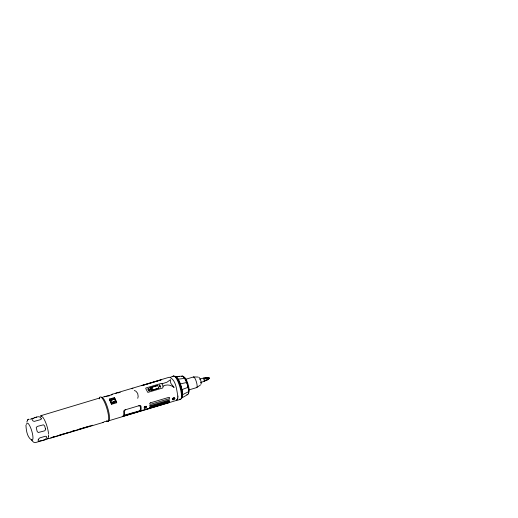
<?xml version="1.0" encoding="UTF-8"?>
<svg xmlns="http://www.w3.org/2000/svg" width="518" height="518" viewBox="0 0 518 518"><rect width="100%" height="100%" fill="white"/><g stroke="black" fill="none" stroke-linecap="round" stroke-linejoin="round"><path stroke-width="0.78" d="M47.773 438.597L48.575 436.467M48.621 434.842L48.569 436.713M177.868 396.283C176.606 390.119 176.191 379.616 169.315 377.221L112.393 394.198A12.218 2.914 73.4 0 0 111.758 394.722M177.02 400.038L177.816 397.908M25.945 425.084C26.211 430.173 27.007 437.244 31.708 440.086M144.975 407.575L144.911 406.986C143.324 407.038 145.506 408.242 144.911 406.986M144.995 406.883C144.982 405.477 145.066 407.718 144.289 406.902M146.05 406.513L145.428 407.439L145.364 406.85L145.992 406.662A1.321 0.751 -26.4 0 0 146.218 406.209M145.428 407.439L145.364 406.85M145.448 406.747L146.076 406.559L145.448 406.747L145.461 406.319M172.572 398.737L173.271 399.138L173.2 398.549L172.52 398.614M173.271 399.138L173.2 398.549M172.662 398.627L173.303 398.012M174.281 398.225L173.724 399.002L173.653 398.413L174.339 398.07M173.724 399.002L173.653 398.413M173.744 398.303C173.795 397.138 174.909 398.705 173.666 398.141M177.81 398.154L177.875 396.076M181.689 398.154L182.278 397.662L182.666 394.632L188.384 391.77L188.513 389.4L187.497 384.835L185.891 380.367L184.499 378.386L178.179 379.176L176.146 376.547L175.343 376.288M115.404 401.411L114.096 398.238L110.075 399.436L111.383 402.609L115.43 401.243L111.383 402.609M110.716 400.44L114.238 399.21L110.716 400.44L110.418 399.76L110.8 399.287M149.832 387.84L157.673 385.496L149.832 387.84L150.978 390.585L158.832 388.118L150.978 390.585M151.483 390.183L150.583 387.801L151.483 390.183C154.565 390.268 149.216 384.304 152.48 389.886M203.321 378.509L203.38 378.082C215.43 375.945 205.516 381.591 200.46 382.394M199.54 379.228L203.38 378.082L204.403 380.4L204.299 381.248L204.014 380.879M208.922 377.92L206.546 377.965L203.943 378.82L209.162 378.088M163.06 386.156L162.814 387.943L147.811 392.417L145.759 388.617L145.856 388.014L160.858 383.54L162.004 383.773L166.874 382.252L170.662 379.642L170.318 380.924L170.888 383.456L174.126 387.458C170.914 384.848 166.777 384.103 163.06 386.156L162.004 383.773M184.499 378.386L184.11 377.201L182.737 376.107L176.146 376.547C180.432 381.455 181.922 388.306 182.666 394.632L181.941 389.62L180.303 383.961L178.179 379.176M137.749 398.31L138.183 396.328L137.665 393.369L135.904 391.194L134.285 390.494M26.787 422.034L27.817 419.826M144.367 407.07L145.008 406.455M112.179 394.619L105.756 396.535M106.598 420.94L106.831 421.354L106.954 420.907M182.278 397.662L188.047 394.392L188.656 392.845L188.384 391.77M40.87 416.2L41.233 415.799M209.045 378.289C208.735 377.331 204.966 378.729 203.943 378.82M207.867 379.092L207.038 380.024L204.351 380.827M172.734 398.439L173.07 398.122M28.114 419.58L28.84 419.127M41.647 415.462L99.767 397.966M170.48 377.24L173.647 375.926M106.831 421.354L176.599 400.382M27.493 420.092L28.451 419.302M41.026 415.973L41.867 415.281M47.144 439.122L47.986 438.422M161.461 379.778L141.589 385.709L160.612 380.082M176.385 400.563L177.227 399.864M108.113 395.694L108.916 395.454M159.997 385.845L159.615 385.826M47.526 438.364L48.938 438.623L103.108 422.461C105.303 420.202 109.065 422.766 109.447 419.302A12.484 2.978 73.4 0 0 106.909 405.594A12.484 2.978 73.4 0 0 101.47 397.183M200.427 385.01L196.672 387.594L188.526 390.028M29.927 419.431L30.536 419.036M207.854 379.202L209.207 378.289M125.486 409.751L124.359 410.703L124.262 415.151L138.662 411.117C141.032 410.703 140.643 407.692 140.035 406.021L138.772 405.788M115.676 393.389L117.476 392.683M208.89 378.554L208.935 377.816L206.009 377.706L203.995 378.308M145.461 406.928L144.36 407.336M145.351 407.277L144.898 407.413M173.64 398.841L173.187 398.97M144.975 407.148L145.403 406.954M207.589 379.131L209.181 378.503L209.007 378.211M186.836 394.593L187.296 394.399M181.941 389.62L187.756 387.425M111.137 394.845L112.393 394.198M103.082 396.976L107.388 395.959M31.294 418.732L33.327 418.123M34.68 417.722L36.707 417.113M118.026 392.929L120.241 392.268M108.605 396.037L109.13 395.94M109.317 399.125L114.433 397.597L115.598 399.954L116.712 402.732L111.59 404.26L109.317 399.125L111.59 404.26M148.122 389.238L148.808 389.037L147.999 389.167L148.174 389.562M185.431 379.364L193.57 376.936L198.116 377.046M172.578 398.465L173.29 398.439M145.441 407.012L146.07 406.824M172.656 398.899L173.284 398.711A0.978 0.557 -26.4 0 1 172.513 398.633M173.737 398.575L174.365 398.387M52.732 437.069L55.025 436.383M59.615 435.016L63.442 433.877M66.498 432.964L68.79 432.277M71.853 431.365L74.145 430.678M78.736 429.312L84.091 427.713M85.619 427.259L89.446 426.113M127.713 414.698L122.248 416.407L168.376 402.803L166.88 403.043M130.795 413.778L133.113 413.086M137.736 411.706L143.13 410.101M144.671 409.641L148.53 408.488M151.612 407.569L153.924 406.883M158.547 405.497L162.399 404.351M46.885 439.238L35.23 442.65L33.573 442.178L32.278 440.941M180.465 399.384L177.907 400.11L176.528 399.702M108.288 421.406L108.243 421.425A13.034 3.108 73.4 0 0 105.394 404.215A13.034 3.108 73.4 0 0 99.236 398.892M102.583 422.604L103.108 422.461M131.76 388.422L132.932 388.241A9.175 2.189 73.4 0 0 132.614 388.5M50.745 437.898L92.703 425.22M180.303 383.961L186.331 382.53M131.96 388.785L132.388 388.746M204.403 380.4L207.051 379.921M113.623 398.446L114.213 399.397M181.527 376.308L182.737 376.107M175.505 376.722L179.267 376.463M40.624 415.766L42.929 417.314M185.891 380.367L186.758 382.517L186.376 381.889M31.391 439.581L32.071 440.637M157.673 385.496L158.819 388.247M114.433 397.597L116.712 402.732M110.075 399.436L111.402 402.441M193.285 377.175A5.549 1.321 73.4 0 1 196.439 382.051A5.549 1.321 73.4 0 1 196.277 387.47M173.018 376.45A12.218 2.914 73.4 0 1 179.953 387.179A12.218 2.914 73.4 0 1 179.597 399.106M174.644 376.333A11.545 2.752 73.4 0 1 180.601 386.965A11.545 2.752 73.4 0 1 181.086 398.497M182.802 376.534A9.013 2.15 73.4 0 1 187.108 383.715A9.013 2.15 73.4 0 1 188.299 393.46M201.211 383.547A3.373 0.803 73.4 0 1 200.699 383.974M198.886 377.719A3.373 0.803 73.4 0 1 200.22 379.079A3.373 0.803 73.4 0 1 201.23 383.009M183.56 377.499A8.094 1.93 73.4 0 1 187.846 383.592A8.094 1.93 73.4 0 1 188.494 392.683M26.567 424.436A8.832 2.104 73.4 0 1 31.132 429.072A8.832 2.104 73.4 0 1 32.207 440.08M43.136 417.741A11.118 2.648 73.4 0 1 43.823 418.745M44.172 419.347A11.118 2.648 73.4 0 1 48.517 433.728M104.63 396.853A12.218 2.914 73.4 0 1 105.264 396.328M145.927 406.267A0.978 0.557 -26.4 0 1 145.798 406.604M145.552 407.09A1.321 0.751 -26.4 0 1 144.93 407.375M174.093 398.167A0.978 0.557 -26.4 0 1 173.75 398.484M174.365 398.187A1.321 0.751 -26.4 0 1 172.235 398.821M113.636 402.764C113.947 403.729 112.652 401.482 113.636 402.764M45.506 428.93L45.111 430.471L44.431 430.892L38.228 432.524L37.154 431.423L36.221 427.57L37.251 426.437L43.467 424.805L44.626 425.893L45.506 428.93M38.293 439.309L38.19 441.2C40.838 440.611 47.533 440.585 46.465 436.389L45.208 436.279L39.789 437.891L38.293 439.309M149.844 405.749L149.825 406.326L150.57 406.384L168.933 400.906L169.71 399.818L149.844 405.749M113.785 402.35C114.355 403.807 114.925 401.392 113.785 402.35M149.152 389.834C148.122 390.986 148.303 388.623 149.152 389.834M148.31 388.701C146.872 389.283 149.346 388.15 148.31 388.701M160.088 386.467C158.663 387.069 161.117 385.91 160.088 386.467M113.908 402.311L114.426 402.661L113.908 402.311M149.061 389.821L148.381 389.821L149.061 389.821M149.676 407.472L149.572 407.847L150.272 407.815L168.635 402.337L169.548 401.547L149.676 407.472M112.723 402.92L112.561 403.328L112.84 402.875L112.218 402.674L112.723 402.92M41.375 418.868L40.385 419.69L34.162 421.406L32.932 420.862L31.779 419.127C34.292 417.948 40.171 414.465 41.375 418.868M150.421 402.842L149.702 403.431L149.773 404.17L150.563 404.312L168.926 398.834L169.645 398.238L169.574 397.507L168.784 397.364L150.421 402.842M159.648 386.111C160.593 386.467 158.961 385.023 159.648 386.111M149.301 390.158L148.919 390.805C150.861 390.701 147.585 391.161 149.262 390.507L148.575 390.468L149.301 390.158M159.816 385.081L159.052 385.308L159.984 385.457L159.816 385.081M160.509 386.635C159.052 387.14 161.247 387.626 160.509 386.635M112.788 402.505L113.086 403.172L112.788 402.505M114.905 401.871L114.459 402.007L115.203 402.538L114.905 401.871M139.381 405.6L125.097 409.867A1.593 1.198 -32.9 0 0 123.731 411.557A9.175 2.189 73.4 0 1 123.621 415.417A1.593 0.55 -21.8 0 0 124.922 415.617L139.213 411.357A1.593 0.55 -21.8 0 0 140.877 410.269A9.175 2.189 73.4 0 0 140.987 406.41A1.593 1.198 -32.9 0 0 139.381 405.6M144.723 408.242A1.321 0.751 -26.4 0 0 146.62 407.019A1.321 0.751 -26.4 0 0 144.833 406.818A1.321 0.751 -26.4 0 0 144.723 408.242M173.077 399.799A1.321 0.751 -26.4 0 0 174.942 398.543A1.321 0.751 -26.4 0 0 173.122 398.394A1.321 0.751 -26.4 0 0 173.077 399.799"/></g></svg>
